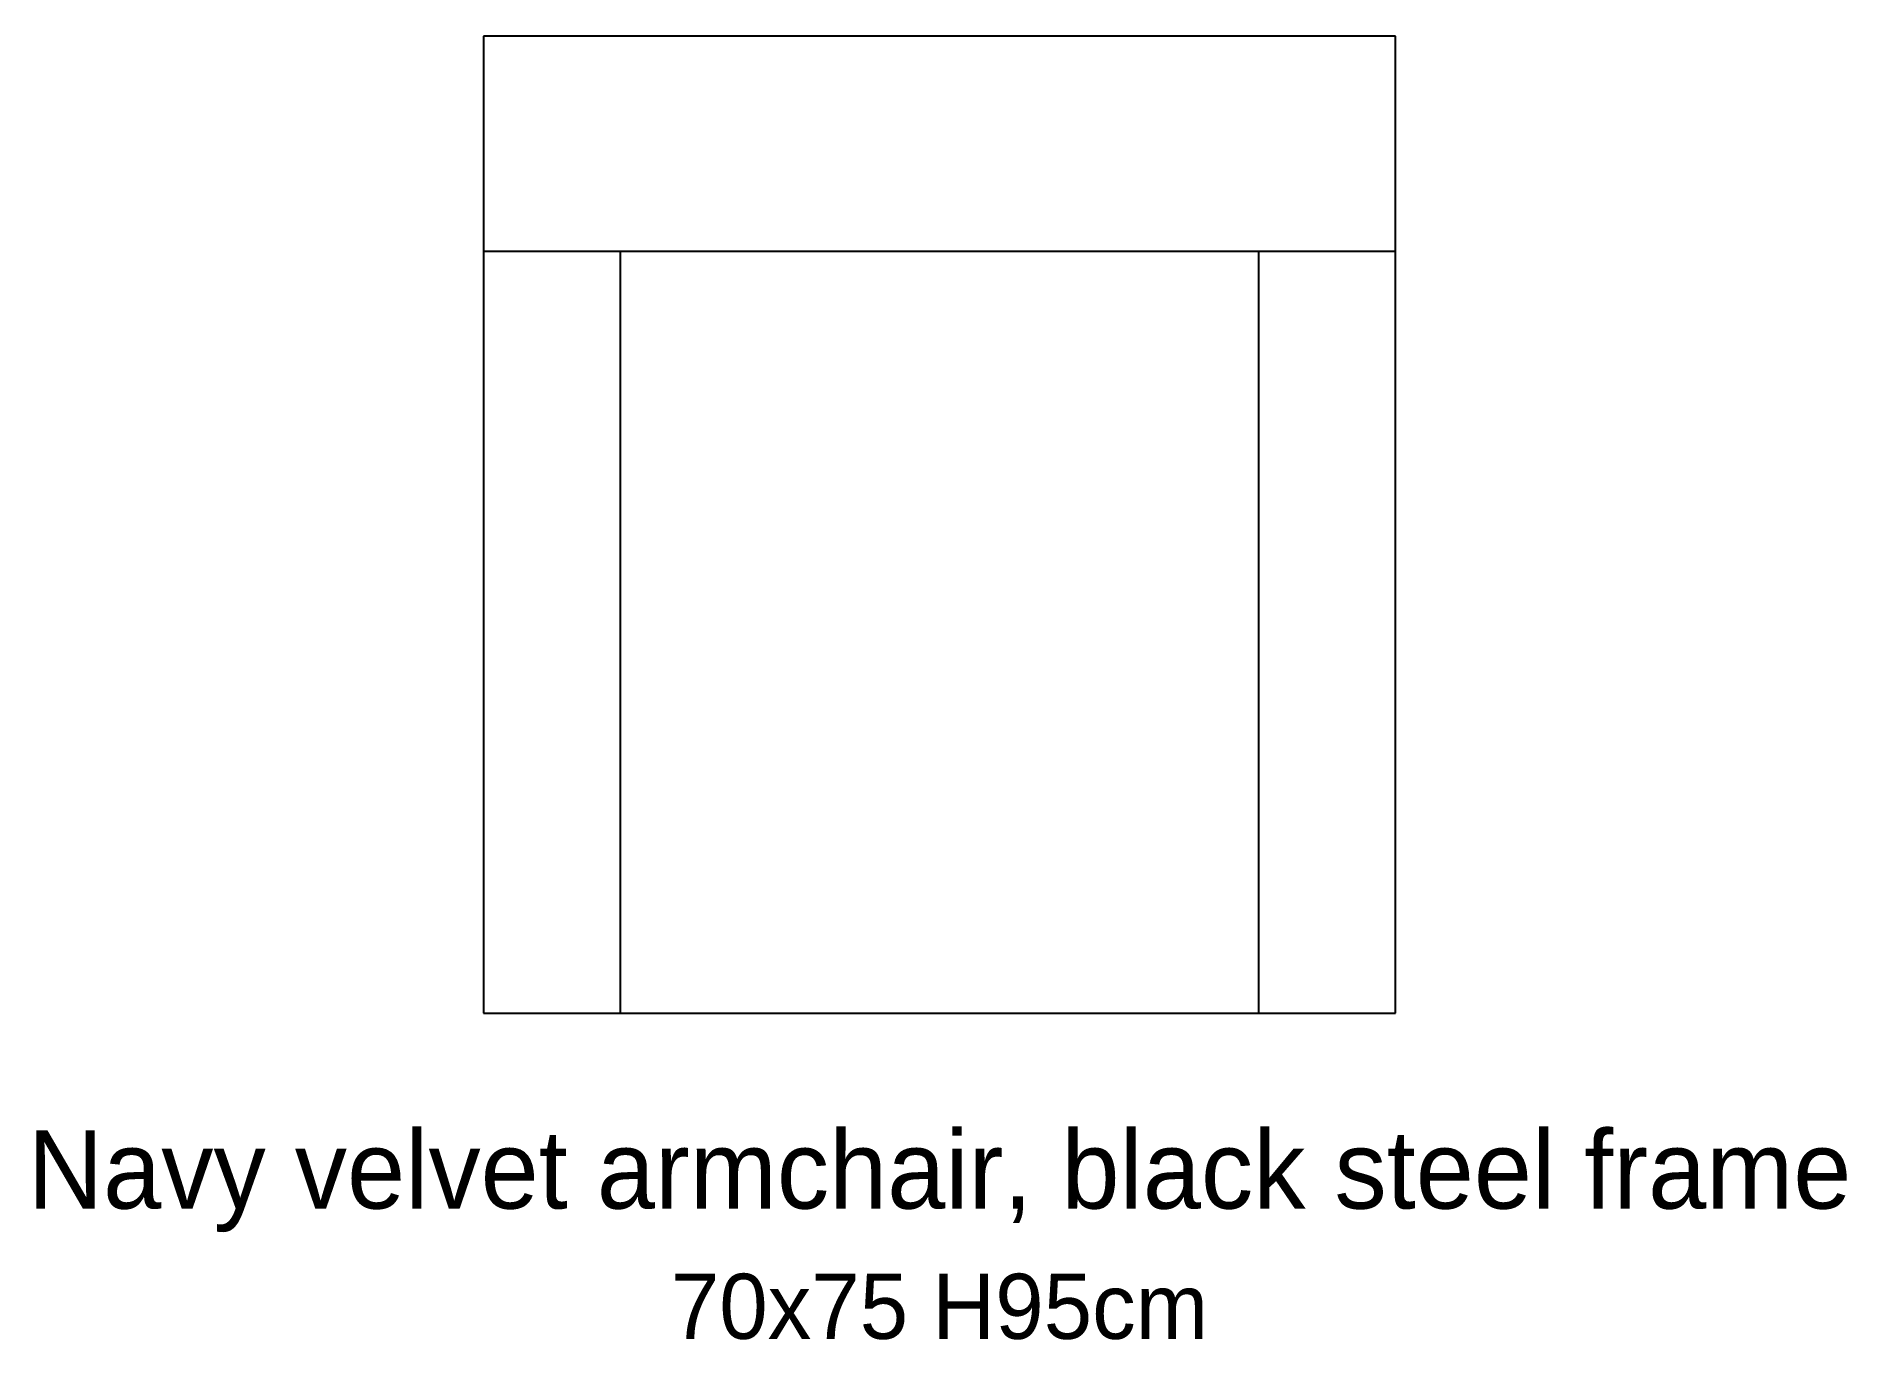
# Model space of a CAD drawing. Header units: centimetres. Extents: x -69 to 70, y -63 to 38.
import ezdxf
from ezdxf.enums import TextEntityAlignment as Align

# ---------------------------------------------------------------- set-up
doc = ezdxf.new("R2010")
doc.units = ezdxf.units.CM

# ---------------------------------------------------------------- blocks, each defined once
blk = doc.blocks.new('ARMCHAIR_NAVY')
at = {"layer": 'FURN_LOUNGE_CHAIR'}
for p, q in [((35, 37.5), (-35, 37.5)), ((-35, 37.5), (-35, -37.5)), ((35, -37.5), (35, 37.5)), ((-35, 21), (35, 21)), ((-24.5, -37.5), (-24.5, 21)), ((24.5, -37.5), (24.5, 21)), ((-35, -37.5), (35, -37.5))]:
    blk.add_line(p, q, dxfattribs=at)

msp = doc.modelspace()

# ---------------------------------------------------------------- block references
at = {"layer": 'FURN_LOUNGE_CHAIR'}
msp.add_blockref('ARMCHAIR_NAVY', (0, 0), dxfattribs=at)

# ---------------------------------------------------------------- texts
at = {"layer": 'LABELS'}
for s, height, p in [('Navy velvet armchair, black steel frame', 6, (0, -52.5)), ('70x75 H95cm', 5, (0, -62.5))]:
    msp.add_text(s, height=height, dxfattribs=at).set_placement(p, align=Align.CENTER)

doc.saveas('drawing.dxf')
